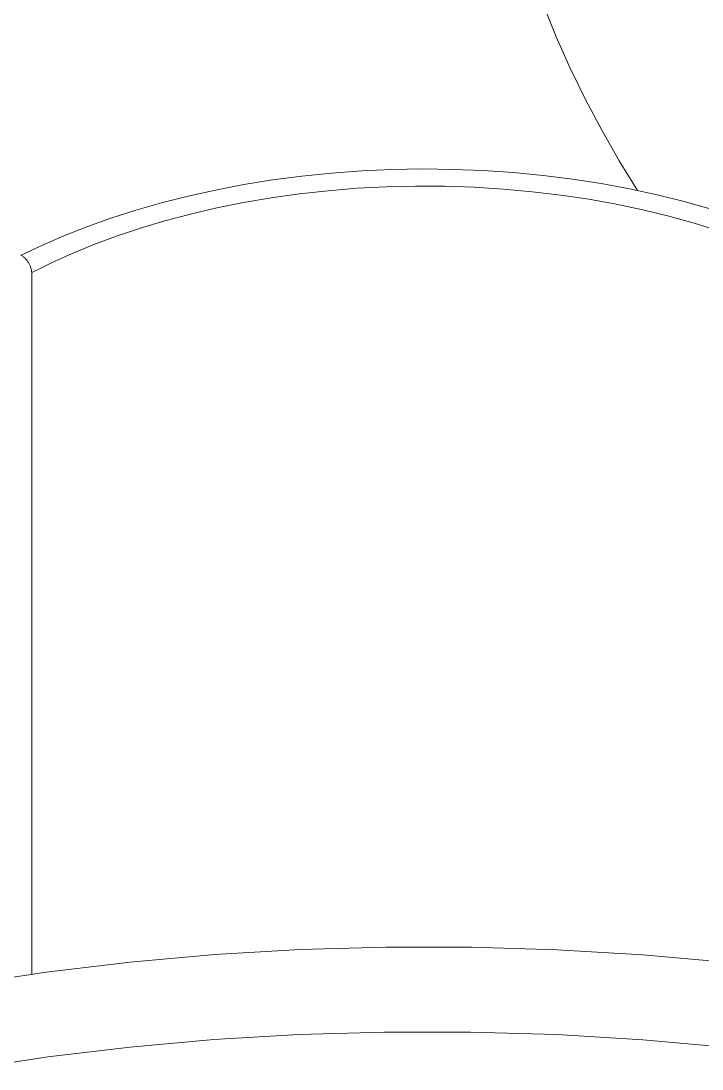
# Model space of a CAD drawing. Header units: millimetres. Extents: x 8434 to 10928, y 788 to 2545.
# Drawn here: x 10641.8 to 10700.5, y 2205.7 to 2296.1 of the extents above; entities that cross this region are included whole.
import ezdxf

# ---------------------------------------------------------------- set-up
doc = ezdxf.new("R2010")
doc.units = ezdxf.units.MM
doc.layers.add('ZANO_R', color=7, linetype='Continuous', lineweight=0)

msp = doc.modelspace()

# ---------------------------------------------------------------- linework, layer by layer
at = {"layer": 'ZANO_R'}
for p, q in [((10687.967, 2294.714), (10686.862, 2297.426)), ((10689.178, 2292.004), (10687.967, 2294.714)), ((10690.49, 2289.309), (10689.178, 2292.004)), ((10691.898, 2286.642), (10690.49, 2289.309)), ((10693.397, 2284.016), (10691.898, 2286.642)), ((10673.812, 2283.259), (10671.202, 2283.141)), ((10676.432, 2283.304), (10673.812, 2283.259)), ((10679.054, 2283.274), (10676.432, 2283.304)), ((10681.667, 2283.17), (10679.054, 2283.274)), ((10694.978, 2281.443), (10693.397, 2284.016)), ((10663.525, 2282.355), (10661.046, 2281.955)), ((10666.049, 2282.687), (10663.525, 2282.355)), ((10668.611, 2282.95), (10666.049, 2282.687)), ((10671.202, 2283.141), (10668.611, 2282.95)), ((10684.262, 2282.993), (10681.667, 2283.17)), ((10686.83, 2282.744), (10684.262, 2282.993)), ((10689.362, 2282.425), (10686.83, 2282.744)), ((10691.85, 2282.038), (10689.362, 2282.425)), ((10658.621, 2281.49), (10656.256, 2280.963)), ((10661.046, 2281.955), (10658.621, 2281.49)), ((10665.837, 2281.158), (10668.302, 2281.432)), ((10668.302, 2281.432), (10670.797, 2281.636)), ((10670.797, 2281.636), (10673.314, 2281.768)), ((10673.314, 2281.768), (10675.843, 2281.829)), ((10675.843, 2281.829), (10678.376, 2281.817)), ((10678.376, 2281.817), (10680.902, 2281.732)), ((10680.902, 2281.732), (10683.413, 2281.575)), ((10683.413, 2281.575), (10685.899, 2281.348)), ((10694.287, 2281.585), (10691.85, 2282.038)), ((10696.664, 2281.07), (10694.287, 2281.585)), ((10656.256, 2280.963), (10653.959, 2280.378)), ((10661.033, 2280.41), (10663.411, 2280.817)), ((10663.411, 2280.817), (10665.837, 2281.158)), ((10685.899, 2281.348), (10688.351, 2281.052)), ((10688.351, 2281.052), (10690.762, 2280.688)), ((10690.762, 2280.688), (10693.123, 2280.261)), ((10698.975, 2280.497), (10696.664, 2281.07)), ((10651.735, 2279.739), (10649.588, 2279.049)), ((10653.959, 2280.378), (10651.735, 2279.739)), ((10656.447, 2279.413), (10658.709, 2279.941)), ((10658.709, 2279.941), (10661.033, 2280.41)), ((10693.123, 2280.261), (10695.427, 2279.771)), ((10695.427, 2279.771), (10697.667, 2279.224)), ((10701.214, 2279.868), (10698.975, 2280.497)), ((10649.588, 2279.049), (10647.525, 2278.312)), ((10652.132, 2278.192), (10654.253, 2278.828)), ((10654.253, 2278.828), (10656.447, 2279.413)), ((10697.667, 2279.224), (10699.837, 2278.622)), ((10647.525, 2278.312), (10645.547, 2277.533)), ((10650.09, 2277.507), (10652.132, 2278.192)), ((10699.837, 2278.622), (10701.933, 2277.969)), ((10645.547, 2277.533), (10643.658, 2276.716)), ((10648.13, 2276.779), (10650.09, 2277.507)), ((10643.658, 2276.716), (10641.861, 2275.865)), ((10644.469, 2275.206), (10646.255, 2276.01)), ((10646.255, 2276.01), (10648.13, 2276.779)), ((10641.836, 2275.885), (10641.892, 2275.851)), ((10641.892, 2275.851), (10641.946, 2275.814)), ((10641.946, 2275.814), (10642, 2275.776)), ((10642, 2275.776), (10642.051, 2275.736)), ((10642.051, 2275.736), (10642.102, 2275.694)), ((10642.102, 2275.694), (10642.151, 2275.651)), ((10642.151, 2275.651), (10642.199, 2275.606)), ((10642.199, 2275.606), (10642.245, 2275.559)), ((10642.245, 2275.559), (10642.289, 2275.511)), ((10642.289, 2275.511), (10642.332, 2275.462)), ((10642.332, 2275.462), (10642.373, 2275.41)), ((10642.373, 2275.41), (10642.412, 2275.358)), ((10642.412, 2275.358), (10642.45, 2275.304)), ((10642.45, 2275.304), (10642.485, 2275.249)), ((10642.485, 2275.249), (10642.519, 2275.193)), ((10642.519, 2275.193), (10642.551, 2275.136)), ((10642.551, 2275.136), (10642.581, 2275.077)), ((10643.609, 2274.792), (10644.469, 2275.206)), ((10642.581, 2275.077), (10642.608, 2275.018)), ((10642.608, 2275.018), (10642.634, 2274.958)), ((10642.634, 2274.958), (10642.658, 2274.897)), ((10642.658, 2274.897), (10642.679, 2274.835)), ((10642.679, 2274.835), (10642.699, 2274.772)), ((10642.699, 2274.772), (10642.716, 2274.709)), ((10642.716, 2274.709), (10642.731, 2274.645)), ((10642.731, 2274.645), (10642.744, 2274.581)), ((10642.744, 2274.581), (10642.755, 2274.516)), ((10642.755, 2274.516), (10642.764, 2274.452)), ((10642.764, 2274.452), (10642.77, 2274.386)), ((10642.77, 2274.386), (10642.774, 2274.321)), ((10642.773, 2274.371), (10643.609, 2274.792)), ((10642.774, 2274.321), (10642.776, 2274.255)), ((10642.776, 2274.255), (10642.776, 2213.868)), ((10651.25, 2214.9), (10658.552, 2215.547)), ((10658.552, 2215.547), (10665.897, 2215.979)), ((10665.897, 2215.979), (10673.27, 2216.194)), ((10673.27, 2216.194), (10680.658, 2216.192)), ((10680.658, 2216.192), (10688.046, 2215.972)), ((10688.046, 2215.972), (10695.42, 2215.533)), ((10695.42, 2215.533), (10702.745, 2214.877)), ((10644.006, 2214.037), (10651.25, 2214.9)), ((10636.833, 2212.959), (10644.006, 2214.037)), ((10658.476, 2208.215), (10651.26, 2207.57)), ((10665.787, 2208.65), (10658.476, 2208.215)), ((10673.166, 2208.87), (10665.787, 2208.65)), ((10680.584, 2208.87), (10673.166, 2208.87)), ((10688.013, 2208.649), (10680.584, 2208.87)), ((10695.421, 2208.206), (10688.013, 2208.649)), ((10651.26, 2207.57), (10644.165, 2206.723)), ((10702.78, 2207.543), (10695.421, 2208.206)), ((10644.165, 2206.723), (10637.216, 2205.681))]:
    msp.add_line(p, q, dxfattribs=at)

doc.saveas('drawing.dxf')
